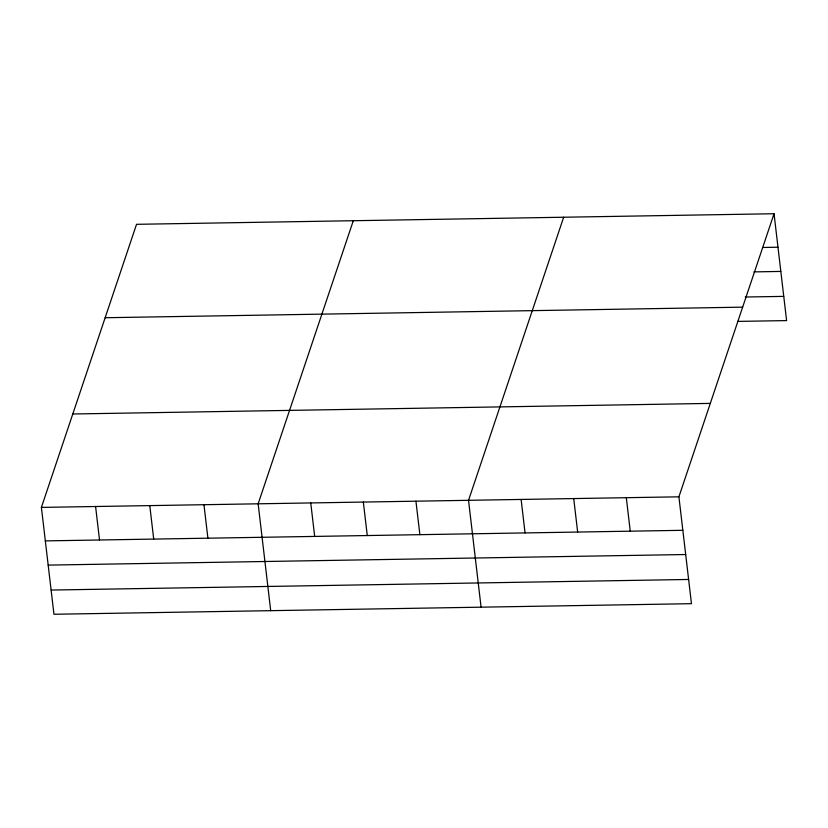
<?xml version="1.0" encoding="UTF-8"?>
<svg xmlns="http://www.w3.org/2000/svg" width="828" height="828" viewBox="0 0 828 828"><rect width="100%" height="100%" fill="white"/><g stroke="black" fill="none" stroke-linecap="round" stroke-linejoin="round"><path stroke-width="1.24" d="M774.045 213.738L678.908 496.821L691.463 603.684L53.955 614.262L41.4 507.409L136.537 224.316L774.045 213.738L786.6 320.591L737.851 321.399M353.297 220.724L258.15 503.807L270.704 610.671M563.671 217.226L468.534 500.319L481.078 607.172M762.588 247.479L777.978 247.22M753.884 271.884L780.825 271.429M745.272 297.014L783.754 296.383M105.146 317.735L742.654 307.157M72.792 413.99L710.3 403.402M41.4 507.409L678.908 496.821M45.333 540.891L682.841 530.303M48.179 565.1L685.688 554.522M51.108 590.053L688.617 579.465M626.31 497.7L630.243 531.183M573.721 498.57L577.654 532.052M521.122 499.439L525.055 532.932M415.935 501.188L419.868 534.671M363.337 502.058L367.27 535.55M310.748 502.938L314.681 536.42M203.967 504.707L207.9 538.19M149.775 505.608L153.708 539.09M95.593 506.508L99.526 539.991"/></g></svg>
